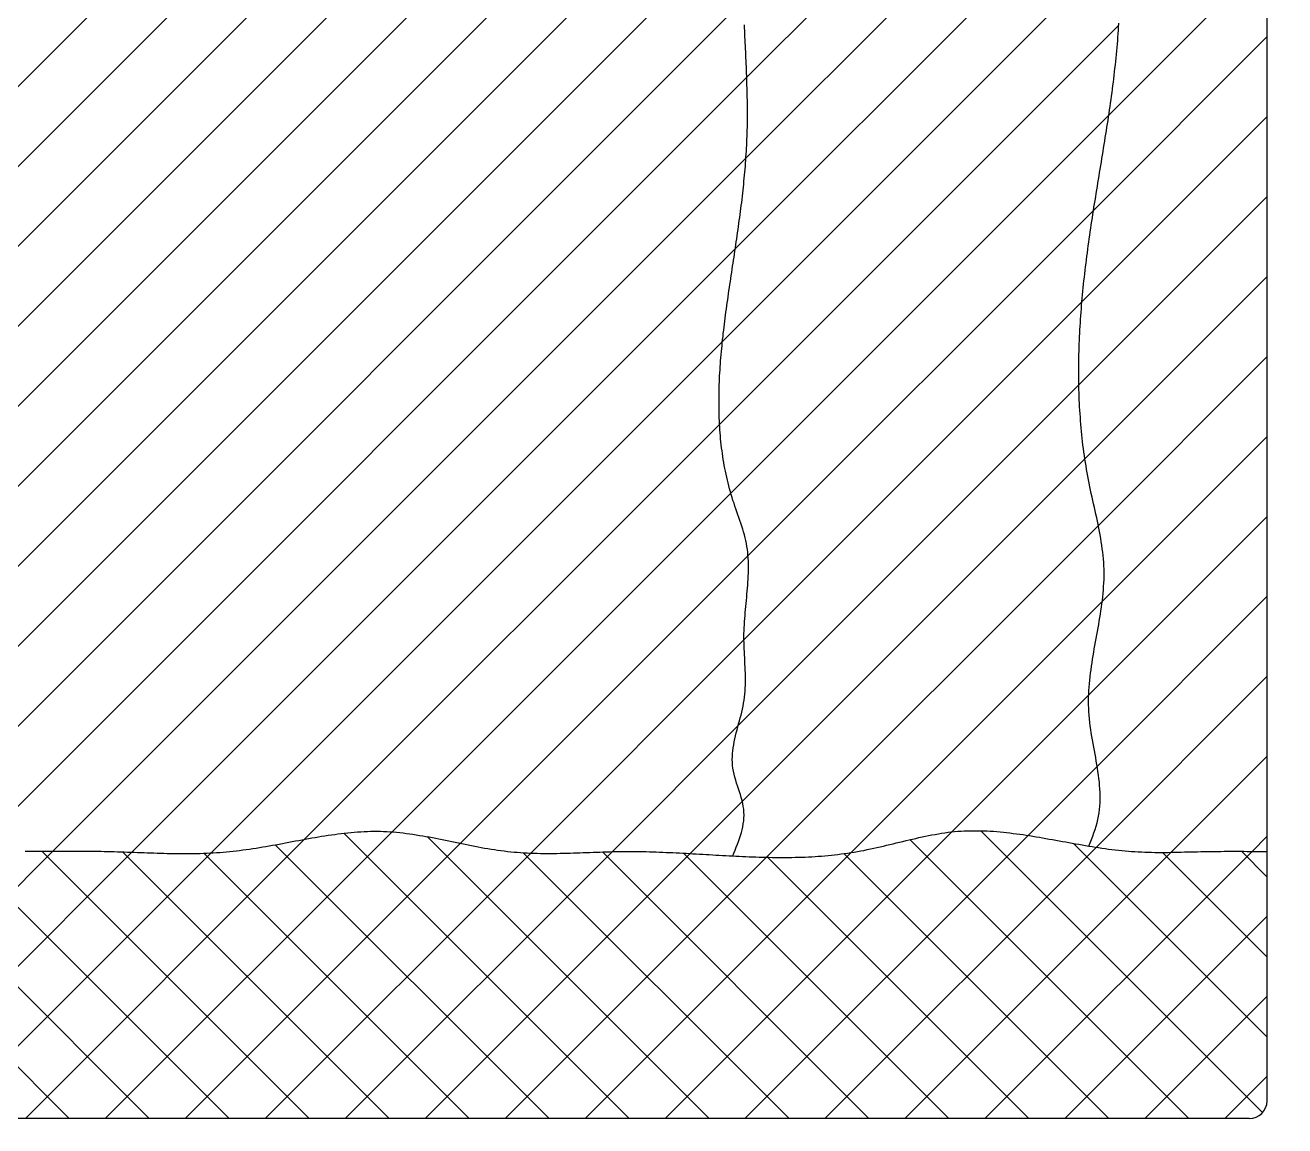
# Model space of a CAD drawing. Extents: x 443 to 1217, y -1921 to -677.
# Drawn here: x 518.9 to 532.68, y -1150.18 to -1138.15 of the extents above; entities that cross this region are included whole.
import ezdxf

# ---------------------------------------------------------------- set-up
doc = ezdxf.new("R2010")
doc.units = 0
doc.header["$MEASUREMENT"] = 0
doc.layers.get('0').update_dxf_attribs({"linetype": 'CONTINUOUS'})
doc.layers.add('3', color=8, linetype='CONTINUOUS')

msp = doc.modelspace()

# ---------------------------------------------------------------- linework, layer by layer
at = {"color": 8, "linetype": 'Continuous'}
for p, q in [((517.504, -1140.135), (525.065, -1132.574)), ((517.565, -1141.823), (526.814, -1132.574)), ((517.588, -1140.926), (525.939, -1132.574)), ((517.497, -1142.765), (526.853, -1133.41)), ((517.658, -1143.48), (526.845, -1134.292)), ((526.794, -1138.716), (530.536, -1134.974)), ((517.611, -1144.401), (526.816, -1135.196)), ((526.785, -1139.6), (530.632, -1135.754)), ((517.606, -1145.28), (526.779, -1136.108)), ((526.668, -1140.591), (530.755, -1136.505)), ((517.672, -1146.089), (526.754, -1137.007)), ((526.529, -1141.606), (530.854, -1137.28)), ((530.755, -1139.129), (532.484, -1137.399)), ((517.627, -1147.009), (526.759, -1137.877)), ((526.497, -1142.512), (530.863, -1138.146)), ((530.587, -1140.171), (532.484, -1138.274)), ((518.328, -1147.183), (526.794, -1138.716)), ((526.62, -1143.264), (530.755, -1139.129)), ((530.461, -1141.172), (532.484, -1139.149)), ((519.206, -1147.179), (526.785, -1139.6)), ((530.427, -1142.081), (532.484, -1140.023)), ((526.808, -1143.95), (530.587, -1140.171)), ((520.069, -1147.191), (526.668, -1140.591)), ((530.493, -1142.889), (532.484, -1140.898)), ((526.764, -1144.869), (530.461, -1141.172)), ((520.935, -1147.199), (526.529, -1141.606)), ((530.64, -1143.617), (532.484, -1141.772)), ((526.701, -1145.806), (530.427, -1142.081)), ((521.959, -1147.05), (526.497, -1142.512)), ((530.683, -1144.449), (532.484, -1142.647)), ((526.745, -1146.637), (530.493, -1142.889)), ((522.915, -1146.969), (526.62, -1143.264)), ((527.01, -1147.247), (530.64, -1143.617)), ((530.535, -1145.471), (532.484, -1143.522)), ((523.664, -1147.094), (526.808, -1143.95)), ((527.936, -1147.196), (530.683, -1144.449)), ((530.627, -1146.253), (532.484, -1144.396)), ((524.432, -1147.201), (526.764, -1144.869)), ((530.618, -1147.137), (532.484, -1145.271)), ((529.037, -1146.969), (530.535, -1145.471)), ((525.322, -1147.186), (526.701, -1145.806)), ((531.438, -1147.192), (532.484, -1146.145)), ((529.873, -1147.008), (530.627, -1146.253)), ((526.176, -1147.206), (526.745, -1146.637)), ((518.904, -1150.105), (521.959, -1147.05)), ((519.778, -1150.105), (522.915, -1146.969)), ((525.507, -1150.105), (522.386, -1146.984)), ((526.382, -1150.105), (523.298, -1147.021)), ((525.901, -1150.105), (529.037, -1146.969)), ((526.775, -1150.105), (529.873, -1147.008)), ((531.63, -1150.105), (528.579, -1147.054)), ((532.437, -1150.038), (529.356, -1146.957)), ((532.322, -1147.182), (532.484, -1147.02)), ((516.28, -1150.105), (519.206, -1147.179)), ((519.385, -1150.105), (516.475, -1147.195)), ((517.155, -1150.105), (520.069, -1147.191)), ((520.26, -1150.105), (517.328, -1147.174)), ((518.029, -1150.105), (520.935, -1147.199)), ((521.134, -1150.105), (518.211, -1147.182)), ((522.009, -1150.105), (519.084, -1147.18)), ((522.884, -1150.105), (519.966, -1147.188)), ((520.653, -1150.105), (523.664, -1147.094)), ((523.758, -1150.105), (520.856, -1147.203)), ((521.528, -1150.105), (524.432, -1147.201)), ((524.633, -1150.105), (521.637, -1147.11)), ((522.402, -1150.105), (525.322, -1147.186)), ((523.277, -1150.105), (526.176, -1147.206)), ((527.257, -1150.105), (524.348, -1147.197)), ((525.026, -1150.105), (527.936, -1147.196)), ((528.131, -1150.105), (525.215, -1147.189)), ((529.006, -1150.105), (526.103, -1147.202)), ((527.65, -1150.105), (530.618, -1147.137)), ((530.755, -1150.105), (527.857, -1147.207)), ((528.525, -1150.105), (531.438, -1147.192)), ((529.399, -1150.105), (532.322, -1147.182)), ((532.484, -1149.211), (530.369, -1147.095)), ((532.484, -1148.336), (531.342, -1147.193)), ((532.484, -1147.461), (532.204, -1147.181)), ((524.152, -1150.105), (527.01, -1147.247)), ((529.881, -1150.105), (527.022, -1147.247)), ((530.274, -1150.105), (532.484, -1147.895)), ((531.149, -1150.105), (532.484, -1148.769)), ((532.023, -1150.105), (532.484, -1149.644))]:
    msp.add_line(p, q, dxfattribs=at)
at = {"layer": '3', "color": 3, "linetype": 'Continuous'}
for p, q in [((532.484, -1131.113), (532.484, -1149.91)), ((532.29, -1150.105), (512.032, -1150.105))]:
    msp.add_line(p, q, dxfattribs=at)
at = {"layer": '3', "color": 3}
for p, q in [((526.77, -1138.175), (526.769, -1138.142)), ((526.772, -1138.208), (526.77, -1138.175)), ((526.773, -1138.241), (526.772, -1138.208)), ((526.775, -1138.273), (526.773, -1138.241)), ((530.854, -1138.277), (530.857, -1138.239)), ((530.857, -1138.239), (530.86, -1138.201)), ((530.86, -1138.201), (530.862, -1138.163)), ((530.862, -1138.163), (530.864, -1138.125)), ((526.776, -1138.306), (526.775, -1138.273)), ((526.778, -1138.339), (526.776, -1138.306)), ((526.78, -1138.372), (526.778, -1138.339)), ((526.781, -1138.405), (526.78, -1138.372)), ((530.842, -1138.428), (530.845, -1138.39)), ((530.845, -1138.39), (530.848, -1138.353)), ((530.848, -1138.353), (530.852, -1138.315)), ((530.852, -1138.315), (530.854, -1138.277)), ((526.783, -1138.438), (526.781, -1138.405)), ((526.784, -1138.471), (526.783, -1138.438)), ((526.786, -1138.504), (526.784, -1138.471)), ((526.787, -1138.537), (526.786, -1138.504)), ((530.831, -1138.542), (530.834, -1138.504)), ((530.834, -1138.504), (530.838, -1138.466)), ((530.838, -1138.466), (530.842, -1138.428)), ((526.789, -1138.57), (526.787, -1138.537)), ((526.79, -1138.603), (526.789, -1138.57)), ((526.791, -1138.636), (526.79, -1138.603)), ((526.793, -1138.669), (526.791, -1138.636)), ((530.814, -1138.693), (530.818, -1138.656)), ((530.818, -1138.656), (530.822, -1138.618)), ((530.822, -1138.618), (530.827, -1138.58)), ((530.827, -1138.58), (530.831, -1138.542)), ((526.794, -1138.702), (526.793, -1138.669)), ((526.795, -1138.735), (526.794, -1138.702)), ((526.796, -1138.768), (526.795, -1138.735)), ((526.797, -1138.801), (526.796, -1138.768)), ((526.798, -1138.834), (526.797, -1138.801)), ((530.8, -1138.807), (530.804, -1138.769)), ((530.804, -1138.769), (530.809, -1138.731)), ((530.809, -1138.731), (530.814, -1138.693)), ((526.799, -1138.866), (526.798, -1138.834)), ((526.8, -1138.899), (526.799, -1138.866)), ((526.8, -1138.932), (526.8, -1138.899)), ((526.801, -1138.965), (526.8, -1138.932)), ((530.779, -1138.959), (530.784, -1138.921)), ((530.784, -1138.921), (530.79, -1138.883)), ((530.79, -1138.883), (530.795, -1138.845)), ((530.795, -1138.845), (530.8, -1138.807)), ((526.802, -1138.998), (526.801, -1138.965)), ((526.802, -1139.031), (526.802, -1138.998)), ((526.802, -1139.064), (526.802, -1139.031)), ((526.802, -1139.097), (526.802, -1139.064)), ((530.757, -1139.111), (530.763, -1139.073)), ((530.763, -1139.073), (530.768, -1139.035)), ((530.768, -1139.035), (530.774, -1138.997)), ((530.774, -1138.997), (530.779, -1138.959)), ((526.801, -1139.228), (526.802, -1139.195)), ((526.802, -1139.13), (526.802, -1139.097)), ((526.802, -1139.162), (526.802, -1139.13)), ((526.802, -1139.195), (526.802, -1139.162)), ((530.74, -1139.224), (530.746, -1139.187)), ((530.746, -1139.187), (530.752, -1139.149)), ((530.752, -1139.149), (530.757, -1139.111)), ((526.798, -1139.359), (526.799, -1139.327)), ((526.799, -1139.327), (526.8, -1139.294)), ((526.8, -1139.294), (526.801, -1139.261)), ((526.801, -1139.261), (526.801, -1139.228)), ((530.716, -1139.376), (530.722, -1139.338)), ((530.722, -1139.338), (530.728, -1139.3)), ((530.728, -1139.3), (530.734, -1139.262)), ((530.734, -1139.262), (530.74, -1139.224)), ((526.79, -1139.524), (526.792, -1139.491)), ((526.792, -1139.491), (526.794, -1139.458)), ((526.794, -1139.458), (526.795, -1139.425)), ((526.795, -1139.425), (526.797, -1139.392)), ((526.797, -1139.392), (526.798, -1139.359)), ((530.692, -1139.528), (530.698, -1139.49)), ((530.698, -1139.49), (530.704, -1139.452)), ((530.704, -1139.452), (530.71, -1139.414)), ((530.71, -1139.414), (530.716, -1139.376)), ((526.781, -1139.655), (526.784, -1139.622)), ((526.784, -1139.622), (526.786, -1139.589)), ((526.786, -1139.589), (526.788, -1139.556)), ((526.788, -1139.556), (526.79, -1139.524)), ((530.673, -1139.643), (530.679, -1139.605)), ((530.679, -1139.605), (530.686, -1139.567)), ((530.686, -1139.567), (530.692, -1139.528)), ((526.77, -1139.787), (526.773, -1139.754)), ((526.773, -1139.754), (526.776, -1139.721)), ((526.776, -1139.721), (526.779, -1139.688)), ((526.779, -1139.688), (526.781, -1139.655)), ((530.648, -1139.795), (530.654, -1139.757)), ((530.654, -1139.757), (530.661, -1139.719)), ((530.661, -1139.719), (530.667, -1139.681)), ((530.667, -1139.681), (530.673, -1139.643)), ((526.758, -1139.918), (526.761, -1139.885)), ((526.761, -1139.885), (526.764, -1139.852)), ((526.764, -1139.852), (526.767, -1139.819)), ((526.767, -1139.819), (526.77, -1139.787)), ((530.629, -1139.909), (530.636, -1139.871)), ((530.636, -1139.871), (530.642, -1139.833)), ((530.642, -1139.833), (530.648, -1139.795)), ((526.743, -1140.051), (526.747, -1140.017)), ((526.747, -1140.017), (526.75, -1139.984)), ((526.75, -1139.984), (526.754, -1139.951)), ((526.754, -1139.951), (526.758, -1139.918)), ((530.605, -1140.062), (530.611, -1140.023)), ((530.611, -1140.023), (530.617, -1139.985)), ((530.617, -1139.985), (530.623, -1139.947)), ((530.623, -1139.947), (530.629, -1139.909)), ((526.722, -1140.216), (526.726, -1140.183)), ((526.726, -1140.183), (526.73, -1140.15)), ((526.73, -1140.15), (526.735, -1140.117)), ((526.735, -1140.117), (526.739, -1140.084)), ((526.739, -1140.084), (526.743, -1140.051)), ((530.581, -1140.214), (530.586, -1140.176)), ((530.586, -1140.176), (530.592, -1140.138)), ((530.592, -1140.138), (530.599, -1140.1)), ((530.599, -1140.1), (530.605, -1140.062)), ((526.704, -1140.349), (526.708, -1140.316)), ((526.708, -1140.316), (526.713, -1140.283)), ((526.713, -1140.283), (526.718, -1140.249)), ((526.718, -1140.249), (526.722, -1140.216)), ((530.563, -1140.329), (530.569, -1140.29)), ((530.569, -1140.29), (530.575, -1140.252)), ((530.575, -1140.252), (530.581, -1140.214)), ((526.685, -1140.482), (526.69, -1140.449)), ((526.69, -1140.449), (526.694, -1140.416)), ((526.694, -1140.416), (526.699, -1140.382)), ((526.699, -1140.382), (526.704, -1140.349)), ((530.541, -1140.482), (530.546, -1140.443)), ((530.546, -1140.443), (530.552, -1140.405)), ((530.552, -1140.405), (530.557, -1140.367)), ((530.557, -1140.367), (530.563, -1140.329)), ((526.665, -1140.616), (526.67, -1140.582)), ((526.67, -1140.582), (526.675, -1140.549)), ((526.675, -1140.549), (526.68, -1140.516)), ((526.68, -1140.516), (526.685, -1140.482)), ((530.52, -1140.635), (530.525, -1140.596)), ((530.525, -1140.596), (530.53, -1140.558)), ((530.53, -1140.558), (530.535, -1140.52)), ((530.535, -1140.52), (530.541, -1140.482)), ((526.645, -1140.749), (526.65, -1140.716)), ((526.65, -1140.716), (526.655, -1140.682)), ((526.655, -1140.682), (526.66, -1140.649)), ((526.66, -1140.649), (526.665, -1140.616)), ((530.505, -1140.749), (530.51, -1140.711)), ((530.51, -1140.711), (530.515, -1140.673)), ((530.515, -1140.673), (530.52, -1140.635)), ((526.625, -1140.883), (526.63, -1140.849)), ((526.63, -1140.849), (526.635, -1140.816)), ((526.635, -1140.816), (526.64, -1140.782)), ((526.64, -1140.782), (526.645, -1140.749)), ((530.487, -1140.903), (530.492, -1140.864)), ((530.492, -1140.864), (530.496, -1140.826)), ((530.496, -1140.826), (530.501, -1140.788)), ((530.501, -1140.788), (530.505, -1140.749)), ((526.605, -1141.016), (526.61, -1140.983)), ((526.61, -1140.983), (526.615, -1140.949)), ((526.615, -1140.949), (526.62, -1140.916)), ((526.62, -1140.916), (526.625, -1140.883)), ((530.475, -1141.018), (530.479, -1140.979)), ((530.479, -1140.979), (530.483, -1140.941)), ((530.483, -1140.941), (530.487, -1140.903)), ((526.586, -1141.15), (526.59, -1141.116)), ((526.59, -1141.116), (526.595, -1141.083)), ((526.595, -1141.083), (526.6, -1141.05)), ((526.6, -1141.05), (526.605, -1141.016)), ((530.461, -1141.171), (530.464, -1141.133)), ((530.464, -1141.133), (530.468, -1141.094)), ((530.468, -1141.094), (530.471, -1141.056)), ((530.471, -1141.056), (530.475, -1141.018)), ((526.563, -1141.317), (526.567, -1141.283)), ((526.567, -1141.283), (526.572, -1141.25)), ((526.572, -1141.25), (526.576, -1141.217)), ((526.576, -1141.217), (526.581, -1141.183)), ((526.581, -1141.183), (526.586, -1141.15)), ((530.451, -1141.286), (530.454, -1141.248)), ((530.454, -1141.248), (530.457, -1141.209)), ((530.457, -1141.209), (530.461, -1141.171)), ((526.546, -1141.45), (526.55, -1141.417)), ((526.55, -1141.417), (526.554, -1141.383)), ((526.554, -1141.383), (526.559, -1141.35)), ((526.559, -1141.35), (526.563, -1141.317)), ((530.441, -1141.439), (530.443, -1141.401)), ((530.443, -1141.401), (530.446, -1141.363)), ((530.446, -1141.363), (530.448, -1141.324)), ((530.448, -1141.324), (530.451, -1141.286)), ((526.531, -1141.583), (526.535, -1141.55)), ((526.535, -1141.55), (526.538, -1141.517)), ((526.538, -1141.517), (526.542, -1141.483)), ((526.542, -1141.483), (526.546, -1141.45)), ((530.433, -1141.593), (530.435, -1141.554)), ((530.435, -1141.554), (530.437, -1141.516)), ((530.437, -1141.516), (530.439, -1141.478)), ((530.439, -1141.478), (530.441, -1141.439)), ((526.518, -1141.716), (526.521, -1141.683)), ((526.521, -1141.683), (526.524, -1141.65)), ((526.524, -1141.65), (526.527, -1141.617)), ((526.527, -1141.617), (526.531, -1141.583)), ((530.429, -1141.708), (530.43, -1141.669)), ((530.43, -1141.669), (530.431, -1141.631)), ((530.431, -1141.631), (530.433, -1141.593)), ((526.507, -1141.849), (526.509, -1141.816)), ((526.509, -1141.816), (526.512, -1141.783)), ((526.512, -1141.783), (526.515, -1141.75)), ((526.515, -1141.75), (526.518, -1141.716)), ((530.426, -1141.823), (530.427, -1141.784)), ((530.426, -1141.861), (530.426, -1141.823)), ((530.427, -1141.784), (530.428, -1141.746)), ((530.428, -1141.746), (530.429, -1141.708)), ((526.498, -1141.982), (526.5, -1141.949)), ((526.5, -1141.949), (526.502, -1141.916)), ((526.502, -1141.916), (526.504, -1141.882)), ((526.504, -1141.882), (526.507, -1141.849)), ((530.425, -1141.937), (530.426, -1141.899)), ((530.426, -1141.976), (530.425, -1141.937)), ((530.426, -1141.899), (530.426, -1141.861)), ((526.493, -1142.114), (526.494, -1142.081)), ((526.494, -1142.081), (526.495, -1142.048)), ((526.495, -1142.048), (526.497, -1142.015)), ((526.497, -1142.015), (526.498, -1141.982)), ((530.426, -1142.014), (530.426, -1141.976)), ((530.426, -1142.052), (530.426, -1142.014)), ((530.427, -1142.091), (530.426, -1142.052)), ((530.428, -1142.129), (530.427, -1142.091)), ((526.491, -1142.18), (526.492, -1142.147)), ((526.491, -1142.213), (526.491, -1142.18)), ((526.491, -1142.246), (526.491, -1142.213)), ((526.491, -1142.279), (526.491, -1142.246)), ((526.492, -1142.147), (526.493, -1142.114)), ((530.429, -1142.167), (530.428, -1142.129)), ((530.43, -1142.205), (530.429, -1142.167)), ((530.432, -1142.243), (530.43, -1142.205)), ((530.433, -1142.282), (530.432, -1142.243)), ((526.491, -1142.311), (526.491, -1142.279)), ((526.491, -1142.344), (526.491, -1142.311)), ((526.492, -1142.377), (526.491, -1142.344)), ((526.493, -1142.41), (526.492, -1142.377)), ((530.435, -1142.32), (530.433, -1142.282)), ((530.438, -1142.358), (530.435, -1142.32)), ((530.44, -1142.396), (530.438, -1142.358)), ((526.494, -1142.442), (526.493, -1142.41)), ((526.495, -1142.475), (526.494, -1142.442)), ((526.497, -1142.508), (526.495, -1142.475)), ((526.499, -1142.54), (526.497, -1142.508)), ((530.443, -1142.434), (530.44, -1142.396)), ((530.446, -1142.472), (530.443, -1142.434)), ((530.449, -1142.511), (530.446, -1142.472)), ((530.452, -1142.549), (530.449, -1142.511)), ((526.501, -1142.573), (526.499, -1142.54)), ((526.503, -1142.606), (526.501, -1142.573)), ((526.506, -1142.638), (526.503, -1142.606)), ((526.509, -1142.67), (526.506, -1142.638)), ((530.456, -1142.587), (530.452, -1142.549)), ((530.459, -1142.625), (530.456, -1142.587)), ((530.463, -1142.663), (530.459, -1142.625)), ((530.468, -1142.701), (530.463, -1142.663)), ((526.512, -1142.703), (526.509, -1142.67)), ((526.516, -1142.735), (526.512, -1142.703)), ((526.52, -1142.768), (526.516, -1142.735)), ((526.524, -1142.8), (526.52, -1142.768)), ((526.528, -1142.832), (526.524, -1142.8)), ((530.472, -1142.739), (530.468, -1142.701)), ((530.477, -1142.777), (530.472, -1142.739)), ((530.482, -1142.815), (530.477, -1142.777)), ((526.533, -1142.865), (526.528, -1142.832)), ((526.538, -1142.897), (526.533, -1142.865)), ((526.543, -1142.929), (526.538, -1142.897)), ((526.549, -1142.961), (526.543, -1142.929)), ((530.487, -1142.853), (530.482, -1142.815)), ((530.493, -1142.891), (530.487, -1142.853)), ((530.499, -1142.929), (530.493, -1142.891)), ((530.505, -1142.967), (530.499, -1142.929)), ((526.555, -1142.993), (526.549, -1142.961)), ((526.561, -1143.025), (526.555, -1142.993)), ((526.568, -1143.057), (526.561, -1143.025)), ((526.575, -1143.089), (526.568, -1143.057)), ((530.511, -1143.005), (530.505, -1142.967)), ((530.518, -1143.043), (530.511, -1143.005)), ((530.525, -1143.08), (530.518, -1143.043)), ((526.583, -1143.121), (526.575, -1143.089)), ((526.59, -1143.153), (526.583, -1143.121)), ((526.598, -1143.184), (526.59, -1143.153)), ((526.607, -1143.216), (526.598, -1143.184)), ((530.532, -1143.118), (530.525, -1143.08)), ((530.54, -1143.156), (530.532, -1143.118)), ((530.547, -1143.194), (530.54, -1143.156)), ((530.555, -1143.232), (530.547, -1143.194)), ((526.616, -1143.248), (526.607, -1143.216)), ((526.625, -1143.279), (526.616, -1143.248)), ((526.634, -1143.311), (526.625, -1143.279)), ((526.644, -1143.343), (526.634, -1143.311)), ((526.655, -1143.374), (526.644, -1143.343)), ((530.563, -1143.269), (530.555, -1143.232)), ((530.572, -1143.307), (530.563, -1143.269)), ((530.58, -1143.345), (530.572, -1143.307)), ((530.588, -1143.382), (530.58, -1143.345)), ((526.665, -1143.406), (526.655, -1143.374)), ((526.676, -1143.437), (526.665, -1143.406)), ((526.687, -1143.468), (526.676, -1143.437)), ((526.698, -1143.5), (526.687, -1143.468)), ((530.597, -1143.42), (530.588, -1143.382)), ((530.605, -1143.458), (530.597, -1143.42)), ((530.614, -1143.495), (530.605, -1143.458)), ((526.709, -1143.531), (526.698, -1143.5)), ((526.719, -1143.562), (526.709, -1143.531)), ((526.73, -1143.594), (526.719, -1143.562)), ((526.74, -1143.625), (526.73, -1143.594)), ((526.75, -1143.657), (526.74, -1143.625)), ((530.622, -1143.533), (530.614, -1143.495)), ((530.63, -1143.571), (530.622, -1143.533)), ((530.638, -1143.608), (530.63, -1143.571)), ((530.645, -1143.646), (530.638, -1143.608)), ((526.759, -1143.688), (526.75, -1143.657)), ((526.768, -1143.72), (526.759, -1143.688)), ((526.776, -1143.752), (526.768, -1143.72)), ((526.783, -1143.783), (526.776, -1143.752)), ((530.653, -1143.684), (530.645, -1143.646)), ((530.66, -1143.721), (530.653, -1143.684)), ((530.666, -1143.759), (530.66, -1143.721)), ((530.672, -1143.796), (530.666, -1143.759)), ((526.79, -1143.815), (526.783, -1143.783)), ((526.796, -1143.847), (526.79, -1143.815)), ((526.801, -1143.879), (526.796, -1143.847)), ((526.805, -1143.911), (526.801, -1143.879)), ((530.678, -1143.834), (530.672, -1143.796)), ((530.683, -1143.872), (530.678, -1143.834)), ((530.688, -1143.909), (530.683, -1143.872)), ((526.808, -1143.944), (526.805, -1143.911)), ((526.81, -1143.976), (526.808, -1143.944)), ((526.812, -1144.009), (526.81, -1143.976)), ((526.813, -1144.041), (526.812, -1144.009)), ((526.813, -1144.074), (526.813, -1144.041)), ((530.692, -1143.947), (530.688, -1143.909)), ((530.696, -1143.984), (530.692, -1143.947)), ((530.699, -1144.022), (530.696, -1143.984)), ((530.701, -1144.06), (530.699, -1144.022)), ((526.81, -1144.205), (526.811, -1144.172)), ((526.811, -1144.172), (526.812, -1144.139)), ((526.812, -1144.139), (526.813, -1144.106)), ((526.813, -1144.106), (526.813, -1144.074)), ((530.702, -1144.097), (530.701, -1144.06)), ((530.703, -1144.135), (530.702, -1144.097)), ((530.702, -1144.21), (530.703, -1144.173)), ((530.703, -1144.173), (530.703, -1144.135)), ((526.8, -1144.337), (526.803, -1144.304)), ((526.803, -1144.304), (526.806, -1144.271)), ((526.806, -1144.271), (526.808, -1144.238)), ((526.808, -1144.238), (526.81, -1144.205)), ((530.696, -1144.323), (530.698, -1144.286)), ((530.698, -1144.286), (530.701, -1144.248)), ((530.701, -1144.248), (530.702, -1144.21)), ((526.788, -1144.47), (526.791, -1144.437)), ((526.791, -1144.437), (526.794, -1144.403)), ((526.794, -1144.403), (526.797, -1144.37)), ((526.797, -1144.37), (526.8, -1144.337)), ((530.679, -1144.474), (530.684, -1144.437)), ((530.684, -1144.437), (530.689, -1144.399)), ((530.689, -1144.399), (530.692, -1144.361)), ((530.692, -1144.361), (530.696, -1144.323)), ((526.776, -1144.603), (526.778, -1144.569)), ((526.778, -1144.569), (526.781, -1144.536)), ((526.781, -1144.536), (526.785, -1144.503)), ((526.785, -1144.503), (526.788, -1144.47)), ((530.657, -1144.625), (530.663, -1144.588)), ((530.663, -1144.588), (530.669, -1144.55)), ((530.669, -1144.55), (530.674, -1144.512)), ((530.674, -1144.512), (530.679, -1144.474)), ((526.767, -1144.736), (526.768, -1144.703)), ((526.768, -1144.703), (526.771, -1144.669)), ((526.771, -1144.669), (526.773, -1144.636)), ((526.773, -1144.636), (526.776, -1144.603)), ((530.637, -1144.739), (530.644, -1144.701)), ((530.644, -1144.701), (530.65, -1144.663)), ((530.65, -1144.663), (530.657, -1144.625)), ((526.764, -1144.802), (526.765, -1144.769)), ((526.764, -1144.836), (526.764, -1144.802)), ((526.764, -1144.869), (526.764, -1144.836)), ((526.765, -1144.769), (526.767, -1144.736)), ((530.61, -1144.891), (530.617, -1144.853)), ((530.617, -1144.853), (530.624, -1144.815)), ((530.624, -1144.815), (530.63, -1144.777)), ((530.63, -1144.777), (530.637, -1144.739)), ((526.765, -1144.902), (526.764, -1144.869)), ((526.766, -1144.935), (526.765, -1144.902)), ((526.767, -1144.968), (526.766, -1144.935)), ((526.768, -1145.001), (526.767, -1144.968)), ((526.77, -1145.034), (526.768, -1145.001)), ((530.583, -1145.043), (530.589, -1145.005)), ((530.589, -1145.005), (530.596, -1144.967)), ((530.596, -1144.967), (530.603, -1144.929)), ((530.603, -1144.929), (530.61, -1144.891)), ((526.772, -1145.067), (526.77, -1145.034)), ((526.773, -1145.1), (526.772, -1145.067)), ((526.775, -1145.133), (526.773, -1145.1)), ((526.776, -1145.166), (526.775, -1145.133)), ((530.565, -1145.157), (530.571, -1145.119)), ((530.571, -1145.119), (530.577, -1145.081)), ((530.577, -1145.081), (530.583, -1145.043)), ((526.778, -1145.199), (526.776, -1145.166)), ((526.779, -1145.232), (526.778, -1145.199)), ((526.779, -1145.265), (526.779, -1145.232)), ((526.78, -1145.298), (526.779, -1145.265)), ((530.546, -1145.31), (530.55, -1145.271)), ((530.55, -1145.271), (530.555, -1145.233)), ((530.555, -1145.233), (530.56, -1145.195)), ((530.56, -1145.195), (530.565, -1145.157)), ((526.776, -1145.429), (526.778, -1145.396)), ((526.778, -1145.396), (526.779, -1145.364)), ((526.779, -1145.364), (526.78, -1145.331)), ((526.78, -1145.331), (526.78, -1145.298)), ((530.537, -1145.424), (530.54, -1145.386)), ((530.54, -1145.386), (530.543, -1145.348)), ((530.543, -1145.348), (530.546, -1145.31)), ((526.76, -1145.56), (526.765, -1145.527)), ((526.765, -1145.527), (526.77, -1145.495)), ((526.77, -1145.495), (526.773, -1145.462)), ((526.773, -1145.462), (526.776, -1145.429)), ((530.534, -1145.501), (530.535, -1145.463)), ((530.534, -1145.54), (530.534, -1145.501)), ((530.534, -1145.578), (530.534, -1145.54)), ((530.535, -1145.463), (530.537, -1145.424)), ((526.723, -1145.723), (526.732, -1145.691)), ((526.732, -1145.691), (526.74, -1145.658)), ((526.74, -1145.658), (526.747, -1145.626)), ((526.747, -1145.626), (526.754, -1145.593)), ((526.754, -1145.593), (526.76, -1145.56)), ((530.535, -1145.616), (530.534, -1145.578)), ((530.537, -1145.655), (530.535, -1145.616)), ((530.539, -1145.694), (530.537, -1145.655)), ((530.543, -1145.732), (530.539, -1145.694)), ((526.689, -1145.854), (526.697, -1145.821)), ((526.697, -1145.821), (526.706, -1145.789)), ((526.706, -1145.789), (526.715, -1145.756)), ((526.715, -1145.756), (526.723, -1145.723)), ((530.547, -1145.771), (530.543, -1145.732)), ((530.552, -1145.809), (530.547, -1145.771)), ((530.557, -1145.848), (530.552, -1145.809)), ((526.658, -1145.984), (526.665, -1145.951)), ((526.665, -1145.951), (526.672, -1145.919)), ((526.672, -1145.919), (526.68, -1145.886)), ((526.68, -1145.886), (526.689, -1145.854)), ((530.563, -1145.886), (530.557, -1145.848)), ((530.569, -1145.925), (530.563, -1145.886)), ((530.576, -1145.964), (530.569, -1145.925)), ((530.583, -1146.002), (530.576, -1145.964)), ((526.639, -1146.113), (526.642, -1146.081)), ((526.642, -1146.081), (526.646, -1146.048)), ((526.646, -1146.048), (526.652, -1146.016)), ((526.652, -1146.016), (526.658, -1145.984)), ((530.59, -1146.041), (530.583, -1146.002)), ((530.597, -1146.079), (530.59, -1146.041)), ((530.604, -1146.118), (530.597, -1146.079)), ((526.636, -1146.178), (526.637, -1146.145)), ((526.637, -1146.21), (526.636, -1146.178)), ((526.637, -1146.145), (526.639, -1146.113)), ((526.639, -1146.242), (526.637, -1146.21)), ((526.644, -1146.274), (526.639, -1146.242)), ((530.611, -1146.156), (530.604, -1146.118)), ((530.617, -1146.195), (530.611, -1146.156)), ((530.624, -1146.233), (530.617, -1146.195)), ((530.63, -1146.271), (530.624, -1146.233)), ((526.649, -1146.306), (526.644, -1146.274)), ((526.656, -1146.338), (526.649, -1146.306)), ((526.665, -1146.371), (526.656, -1146.338)), ((526.674, -1146.403), (526.665, -1146.371)), ((530.636, -1146.309), (530.63, -1146.271)), ((530.642, -1146.348), (530.636, -1146.309)), ((530.646, -1146.386), (530.642, -1146.348)), ((526.684, -1146.435), (526.674, -1146.403)), ((526.694, -1146.467), (526.684, -1146.435)), ((526.704, -1146.499), (526.694, -1146.467)), ((526.715, -1146.531), (526.704, -1146.499)), ((530.651, -1146.424), (530.646, -1146.386)), ((530.654, -1146.462), (530.651, -1146.424)), ((530.657, -1146.499), (530.654, -1146.462)), ((530.659, -1146.537), (530.657, -1146.499)), ((526.725, -1146.562), (526.715, -1146.531)), ((526.734, -1146.594), (526.725, -1146.562)), ((526.743, -1146.626), (526.734, -1146.594)), ((526.75, -1146.658), (526.743, -1146.626)), ((526.757, -1146.69), (526.75, -1146.658)), ((530.657, -1146.687), (530.659, -1146.65)), ((530.66, -1146.575), (530.659, -1146.537)), ((530.659, -1146.65), (530.66, -1146.612)), ((530.66, -1146.612), (530.66, -1146.575)), ((526.761, -1146.722), (526.757, -1146.69)), ((526.764, -1146.754), (526.761, -1146.722)), ((526.765, -1146.786), (526.764, -1146.754)), ((526.764, -1146.818), (526.765, -1146.786)), ((530.642, -1146.798), (530.649, -1146.761)), ((530.649, -1146.761), (530.653, -1146.724)), ((530.653, -1146.724), (530.657, -1146.687)), ((526.744, -1146.945), (526.751, -1146.913)), ((526.751, -1146.913), (526.757, -1146.882)), ((526.757, -1146.882), (526.761, -1146.85)), ((526.761, -1146.85), (526.764, -1146.818)), ((530.604, -1146.944), (530.615, -1146.907)), ((530.615, -1146.907), (530.626, -1146.871)), ((530.626, -1146.871), (530.635, -1146.834)), ((530.635, -1146.834), (530.642, -1146.798)), ((521.823, -1147.075), (521.858, -1147.068)), ((521.858, -1147.068), (521.894, -1147.062)), ((521.894, -1147.062), (521.93, -1147.055)), ((521.93, -1147.055), (521.966, -1147.049)), ((521.966, -1147.049), (522.002, -1147.042)), ((522.002, -1147.042), (522.037, -1147.036)), ((522.037, -1147.036), (522.073, -1147.029)), ((522.073, -1147.029), (522.109, -1147.023)), ((522.109, -1147.023), (522.145, -1147.017)), ((522.145, -1147.017), (522.18, -1147.012)), ((522.18, -1147.012), (522.216, -1147.006)), ((522.216, -1147.006), (522.252, -1147.001)), ((522.252, -1147.001), (522.288, -1146.996)), ((522.288, -1146.996), (522.323, -1146.991)), ((522.323, -1146.991), (522.359, -1146.987)), ((522.359, -1146.987), (522.395, -1146.983)), ((522.395, -1146.983), (522.431, -1146.979)), ((522.431, -1146.979), (522.466, -1146.975)), ((522.466, -1146.975), (522.502, -1146.972)), ((522.502, -1146.972), (522.538, -1146.969)), ((522.538, -1146.969), (522.573, -1146.967)), ((522.573, -1146.967), (522.609, -1146.965)), ((522.609, -1146.965), (522.645, -1146.964)), ((522.645, -1146.964), (522.68, -1146.963)), ((522.68, -1146.963), (522.716, -1146.962)), ((522.716, -1146.962), (522.752, -1146.962)), ((522.752, -1146.962), (522.787, -1146.963)), ((522.787, -1146.963), (522.823, -1146.964)), ((522.823, -1146.964), (522.858, -1146.965)), ((522.858, -1146.965), (522.894, -1146.968)), ((522.894, -1146.968), (522.93, -1146.97)), ((522.93, -1146.97), (522.965, -1146.973)), ((522.965, -1146.973), (523.001, -1146.977)), ((523.001, -1146.977), (523.036, -1146.981)), ((523.036, -1146.981), (523.072, -1146.985)), ((523.072, -1146.985), (523.108, -1146.99)), ((523.108, -1146.99), (523.143, -1146.995)), ((523.143, -1146.995), (523.179, -1147.001)), ((523.179, -1147.001), (523.214, -1147.007)), ((523.214, -1147.007), (523.25, -1147.013)), ((523.25, -1147.013), (523.286, -1147.019)), ((523.286, -1147.019), (523.321, -1147.025)), ((523.321, -1147.025), (523.357, -1147.032)), ((523.357, -1147.032), (523.392, -1147.039)), ((523.392, -1147.039), (523.428, -1147.046)), ((523.428, -1147.046), (523.464, -1147.053)), ((523.464, -1147.053), (523.499, -1147.06)), ((523.499, -1147.06), (523.535, -1147.068)), ((523.535, -1147.068), (523.57, -1147.075)), ((526.705, -1147.073), (526.716, -1147.041)), ((526.716, -1147.041), (526.726, -1147.009)), ((526.726, -1147.009), (526.736, -1146.977)), ((526.736, -1146.977), (526.744, -1146.945)), ((528.501, -1147.073), (528.537, -1147.064)), ((528.537, -1147.064), (528.572, -1147.056)), ((528.572, -1147.056), (528.607, -1147.048)), ((528.607, -1147.048), (528.642, -1147.04)), ((528.642, -1147.04), (528.678, -1147.032)), ((528.678, -1147.032), (528.713, -1147.024)), ((528.713, -1147.024), (528.749, -1147.017)), ((528.749, -1147.017), (528.784, -1147.009)), ((528.784, -1147.009), (528.819, -1147.003)), ((528.819, -1147.003), (528.855, -1146.996)), ((528.855, -1146.996), (528.89, -1146.99)), ((528.89, -1146.99), (528.925, -1146.984)), ((528.925, -1146.984), (528.961, -1146.979)), ((528.961, -1146.979), (528.996, -1146.974)), ((528.996, -1146.974), (529.032, -1146.97)), ((529.032, -1146.97), (529.067, -1146.966)), ((529.067, -1146.966), (529.102, -1146.963)), ((529.102, -1146.963), (529.138, -1146.961)), ((529.138, -1146.961), (529.174, -1146.959)), ((529.174, -1146.959), (529.209, -1146.957)), ((529.209, -1146.957), (529.245, -1146.956)), ((529.245, -1146.956), (529.28, -1146.956)), ((529.28, -1146.956), (529.316, -1146.956)), ((529.316, -1146.956), (529.351, -1146.956)), ((529.351, -1146.956), (529.387, -1146.957)), ((529.387, -1146.957), (529.423, -1146.959)), ((529.423, -1146.959), (529.458, -1146.961)), ((529.458, -1146.961), (529.494, -1146.963)), ((529.494, -1146.963), (529.53, -1146.966)), ((529.53, -1146.966), (529.565, -1146.969)), ((529.565, -1146.969), (529.601, -1146.972)), ((529.601, -1146.972), (529.637, -1146.976)), ((529.637, -1146.976), (529.673, -1146.98)), ((529.673, -1146.98), (529.708, -1146.985)), ((529.708, -1146.985), (529.744, -1146.989)), ((529.744, -1146.989), (529.78, -1146.994)), ((529.78, -1146.994), (529.816, -1146.999)), ((529.816, -1146.999), (529.852, -1147.005)), ((529.852, -1147.005), (529.888, -1147.01)), ((529.888, -1147.01), (529.923, -1147.016)), ((529.923, -1147.016), (529.959, -1147.022)), ((529.959, -1147.022), (529.995, -1147.028)), ((529.995, -1147.028), (530.031, -1147.034)), ((530.031, -1147.034), (530.067, -1147.04)), ((530.067, -1147.04), (530.103, -1147.047)), ((530.103, -1147.047), (530.139, -1147.053)), ((530.139, -1147.053), (530.175, -1147.06)), ((530.175, -1147.06), (530.211, -1147.066)), ((530.211, -1147.066), (530.247, -1147.073)), ((530.551, -1147.088), (530.565, -1147.052)), ((530.565, -1147.052), (530.578, -1147.016)), ((530.578, -1147.016), (530.591, -1146.98)), ((530.591, -1146.98), (530.604, -1146.944)), ((518.901, -1147.181), (518.937, -1147.181)), ((518.937, -1147.181), (518.973, -1147.181)), ((518.973, -1147.181), (519.009, -1147.181)), ((519.009, -1147.181), (519.045, -1147.18)), ((519.045, -1147.18), (519.082, -1147.18)), ((519.082, -1147.18), (519.118, -1147.18)), ((519.118, -1147.18), (519.154, -1147.179)), ((519.154, -1147.179), (519.19, -1147.179)), ((519.19, -1147.179), (519.226, -1147.179)), ((519.226, -1147.179), (519.262, -1147.179)), ((519.262, -1147.179), (519.298, -1147.179)), ((519.298, -1147.179), (519.334, -1147.179)), ((519.334, -1147.179), (519.37, -1147.179)), ((519.37, -1147.179), (519.407, -1147.179)), ((519.407, -1147.179), (519.443, -1147.179)), ((519.443, -1147.179), (519.479, -1147.179)), ((519.479, -1147.179), (519.515, -1147.179)), ((519.515, -1147.179), (519.551, -1147.179)), ((519.551, -1147.179), (519.587, -1147.179)), ((519.587, -1147.179), (519.623, -1147.18)), ((519.623, -1147.18), (519.659, -1147.18)), ((519.659, -1147.18), (519.696, -1147.181)), ((519.696, -1147.181), (519.732, -1147.181)), ((519.732, -1147.181), (519.768, -1147.182)), ((519.768, -1147.182), (519.804, -1147.183)), ((519.804, -1147.183), (519.84, -1147.184)), ((519.84, -1147.184), (519.876, -1147.185)), ((519.876, -1147.185), (519.912, -1147.186)), ((519.912, -1147.186), (519.948, -1147.187)), ((519.948, -1147.187), (519.985, -1147.188)), ((519.985, -1147.188), (520.021, -1147.19)), ((520.021, -1147.19), (520.057, -1147.191)), ((520.057, -1147.191), (520.093, -1147.192)), ((520.093, -1147.192), (520.129, -1147.193)), ((520.129, -1147.193), (520.165, -1147.195)), ((520.165, -1147.195), (520.202, -1147.196)), ((520.202, -1147.196), (520.238, -1147.197)), ((520.238, -1147.197), (520.274, -1147.198)), ((520.274, -1147.198), (520.31, -1147.2)), ((520.31, -1147.2), (520.346, -1147.201)), ((520.346, -1147.201), (520.382, -1147.202)), ((520.382, -1147.202), (520.418, -1147.203)), ((520.418, -1147.203), (520.455, -1147.204)), ((520.455, -1147.204), (520.491, -1147.204)), ((520.491, -1147.204), (520.527, -1147.205)), ((520.527, -1147.205), (520.563, -1147.205)), ((520.563, -1147.205), (520.599, -1147.206)), ((520.599, -1147.206), (520.635, -1147.206)), ((520.635, -1147.206), (520.671, -1147.206)), ((520.671, -1147.206), (520.707, -1147.206)), ((520.707, -1147.206), (520.743, -1147.205)), ((520.743, -1147.205), (520.78, -1147.205)), ((520.78, -1147.205), (520.816, -1147.204)), ((520.816, -1147.204), (520.852, -1147.203)), ((520.852, -1147.203), (520.888, -1147.201)), ((520.888, -1147.201), (520.924, -1147.2)), ((520.924, -1147.2), (520.96, -1147.198)), ((520.96, -1147.198), (520.996, -1147.196)), ((520.996, -1147.196), (521.032, -1147.193)), ((521.032, -1147.193), (521.068, -1147.191)), ((521.068, -1147.191), (521.104, -1147.188)), ((521.104, -1147.188), (521.14, -1147.184)), ((521.14, -1147.184), (521.176, -1147.181)), ((521.176, -1147.181), (521.212, -1147.176)), ((521.212, -1147.176), (521.248, -1147.172)), ((521.248, -1147.172), (521.284, -1147.167)), ((521.284, -1147.167), (521.32, -1147.162)), ((521.32, -1147.162), (521.356, -1147.157)), ((521.356, -1147.157), (521.392, -1147.152)), ((521.392, -1147.152), (521.428, -1147.146)), ((521.428, -1147.146), (521.464, -1147.14)), ((521.464, -1147.14), (521.5, -1147.134)), ((521.5, -1147.134), (521.536, -1147.128)), ((521.536, -1147.128), (521.571, -1147.122)), ((521.571, -1147.122), (521.607, -1147.115)), ((521.607, -1147.115), (521.643, -1147.109)), ((521.643, -1147.109), (521.679, -1147.102)), ((521.679, -1147.102), (521.715, -1147.095)), ((521.715, -1147.095), (521.751, -1147.089)), ((521.751, -1147.089), (521.787, -1147.082)), ((521.787, -1147.082), (521.823, -1147.075)), ((523.57, -1147.075), (523.606, -1147.083)), ((523.606, -1147.083), (523.642, -1147.09)), ((523.642, -1147.09), (523.677, -1147.097)), ((523.677, -1147.097), (523.713, -1147.105)), ((523.713, -1147.105), (523.749, -1147.112)), ((523.749, -1147.112), (523.784, -1147.119)), ((523.784, -1147.119), (523.82, -1147.126)), ((523.82, -1147.126), (523.856, -1147.133)), ((523.856, -1147.133), (523.891, -1147.139)), ((523.891, -1147.139), (523.927, -1147.146)), ((523.927, -1147.146), (523.963, -1147.152)), ((523.963, -1147.152), (523.999, -1147.158)), ((523.999, -1147.158), (524.034, -1147.163)), ((524.034, -1147.163), (524.07, -1147.169)), ((524.07, -1147.169), (524.106, -1147.174)), ((524.106, -1147.174), (524.142, -1147.178)), ((524.142, -1147.178), (524.178, -1147.182)), ((524.178, -1147.182), (524.213, -1147.186)), ((524.213, -1147.186), (524.249, -1147.19)), ((524.249, -1147.19), (524.285, -1147.192)), ((524.285, -1147.192), (524.321, -1147.195)), ((524.321, -1147.195), (524.357, -1147.197)), ((524.357, -1147.197), (524.393, -1147.199)), ((524.393, -1147.199), (524.429, -1147.201)), ((524.429, -1147.201), (524.465, -1147.202)), ((524.465, -1147.202), (524.501, -1147.203)), ((524.501, -1147.203), (524.537, -1147.204)), ((524.537, -1147.204), (524.573, -1147.204)), ((524.573, -1147.204), (524.609, -1147.204)), ((524.609, -1147.204), (524.645, -1147.204)), ((524.645, -1147.204), (524.681, -1147.204)), ((524.681, -1147.204), (524.717, -1147.204)), ((524.717, -1147.204), (524.753, -1147.203)), ((524.753, -1147.203), (524.789, -1147.202)), ((524.789, -1147.202), (524.826, -1147.202)), ((524.826, -1147.202), (524.862, -1147.201)), ((524.862, -1147.201), (524.898, -1147.2)), ((524.898, -1147.2), (524.934, -1147.198)), ((524.934, -1147.198), (524.97, -1147.197)), ((524.97, -1147.197), (525.006, -1147.196)), ((525.006, -1147.196), (525.042, -1147.195)), ((525.042, -1147.195), (525.079, -1147.193)), ((525.079, -1147.193), (525.115, -1147.192)), ((525.115, -1147.192), (525.151, -1147.191)), ((525.151, -1147.191), (525.187, -1147.19)), ((525.187, -1147.19), (525.224, -1147.189)), ((525.224, -1147.189), (525.26, -1147.187)), ((525.26, -1147.187), (525.296, -1147.186)), ((525.296, -1147.186), (525.332, -1147.185)), ((525.332, -1147.185), (525.369, -1147.185)), ((525.369, -1147.185), (525.405, -1147.184)), ((525.405, -1147.184), (525.441, -1147.184)), ((525.441, -1147.184), (525.478, -1147.183)), ((525.478, -1147.183), (525.514, -1147.183)), ((525.514, -1147.183), (525.55, -1147.183)), ((525.55, -1147.183), (525.586, -1147.184)), ((525.586, -1147.184), (525.623, -1147.184)), ((525.623, -1147.184), (525.659, -1147.185)), ((525.659, -1147.185), (525.695, -1147.185)), ((525.695, -1147.185), (525.732, -1147.186)), ((525.732, -1147.186), (525.768, -1147.187)), ((525.768, -1147.187), (525.804, -1147.188)), ((525.804, -1147.188), (525.841, -1147.19)), ((525.841, -1147.19), (525.877, -1147.191)), ((525.877, -1147.191), (525.913, -1147.193)), ((525.913, -1147.193), (525.95, -1147.194)), ((525.95, -1147.194), (525.986, -1147.196)), ((525.986, -1147.196), (526.022, -1147.198)), ((526.022, -1147.198), (526.058, -1147.2)), ((526.058, -1147.2), (526.095, -1147.201)), ((526.095, -1147.201), (526.131, -1147.203)), ((526.131, -1147.203), (526.167, -1147.205)), ((526.167, -1147.205), (526.204, -1147.208)), ((526.204, -1147.208), (526.24, -1147.21)), ((526.24, -1147.21), (526.276, -1147.212)), ((526.641, -1147.232), (526.654, -1147.201)), ((526.654, -1147.201), (526.667, -1147.169)), ((526.667, -1147.169), (526.68, -1147.137)), ((526.68, -1147.137), (526.693, -1147.105)), ((526.693, -1147.105), (526.705, -1147.073)), ((527.827, -1147.211), (527.863, -1147.207)), ((527.863, -1147.207), (527.898, -1147.202)), ((527.898, -1147.202), (527.934, -1147.196)), ((527.934, -1147.196), (527.97, -1147.19)), ((527.97, -1147.19), (528.005, -1147.184)), ((528.005, -1147.184), (528.041, -1147.178)), ((528.041, -1147.178), (528.076, -1147.171)), ((528.076, -1147.171), (528.112, -1147.163)), ((528.112, -1147.163), (528.147, -1147.156)), ((528.147, -1147.156), (528.183, -1147.148)), ((528.183, -1147.148), (528.218, -1147.14)), ((528.218, -1147.14), (528.254, -1147.132)), ((528.254, -1147.132), (528.289, -1147.124)), ((528.289, -1147.124), (528.324, -1147.116)), ((528.324, -1147.116), (528.36, -1147.107)), ((528.36, -1147.107), (528.395, -1147.099)), ((528.395, -1147.099), (528.43, -1147.09)), ((528.43, -1147.09), (528.466, -1147.081)), ((528.466, -1147.081), (528.501, -1147.073)), ((530.247, -1147.073), (530.283, -1147.079)), ((530.283, -1147.079), (530.319, -1147.086)), ((530.319, -1147.086), (530.355, -1147.093)), ((530.355, -1147.093), (530.391, -1147.099)), ((530.391, -1147.099), (530.427, -1147.105)), ((530.427, -1147.105), (530.463, -1147.112)), ((530.463, -1147.112), (530.499, -1147.118)), ((530.499, -1147.118), (530.535, -1147.124)), ((530.535, -1147.124), (530.571, -1147.13)), ((530.536, -1147.124), (530.551, -1147.088)), ((530.571, -1147.13), (530.607, -1147.136)), ((530.607, -1147.136), (530.643, -1147.141)), ((530.643, -1147.141), (530.679, -1147.147)), ((530.679, -1147.147), (530.715, -1147.152)), ((530.715, -1147.152), (530.751, -1147.157)), ((530.751, -1147.157), (530.787, -1147.162)), ((530.787, -1147.162), (530.823, -1147.166)), ((530.823, -1147.166), (530.86, -1147.17)), ((530.86, -1147.17), (530.896, -1147.174)), ((530.896, -1147.174), (530.932, -1147.177)), ((530.932, -1147.177), (530.968, -1147.18)), ((530.968, -1147.18), (531.004, -1147.183)), ((531.004, -1147.183), (531.04, -1147.185)), ((531.04, -1147.185), (531.076, -1147.188)), ((531.076, -1147.188), (531.112, -1147.189)), ((531.112, -1147.189), (531.148, -1147.191)), ((531.148, -1147.191), (531.184, -1147.192)), ((531.184, -1147.192), (531.22, -1147.192)), ((531.22, -1147.192), (531.257, -1147.193)), ((531.257, -1147.193), (531.293, -1147.193)), ((531.293, -1147.193), (531.329, -1147.193)), ((531.329, -1147.193), (531.365, -1147.193)), ((531.365, -1147.193), (531.401, -1147.193)), ((531.401, -1147.193), (531.437, -1147.192)), ((531.437, -1147.192), (531.473, -1147.192)), ((531.473, -1147.192), (531.509, -1147.191)), ((531.509, -1147.191), (531.545, -1147.19)), ((531.545, -1147.19), (531.582, -1147.189)), ((531.582, -1147.189), (531.618, -1147.188)), ((531.618, -1147.188), (531.654, -1147.187)), ((531.654, -1147.187), (531.69, -1147.186)), ((531.69, -1147.186), (531.726, -1147.186)), ((531.726, -1147.186), (531.762, -1147.185)), ((531.762, -1147.185), (531.798, -1147.184)), ((531.798, -1147.184), (531.834, -1147.183)), ((531.834, -1147.183), (531.871, -1147.183)), ((531.871, -1147.183), (531.907, -1147.182)), ((531.907, -1147.182), (531.943, -1147.182)), ((531.943, -1147.182), (531.979, -1147.182)), ((531.979, -1147.182), (532.015, -1147.181)), ((532.015, -1147.181), (532.051, -1147.181)), ((532.051, -1147.181), (532.087, -1147.181)), ((532.087, -1147.181), (532.123, -1147.181)), ((532.123, -1147.181), (532.159, -1147.181)), ((532.159, -1147.181), (532.196, -1147.181)), ((532.196, -1147.181), (532.232, -1147.181)), ((532.232, -1147.181), (532.268, -1147.182)), ((532.268, -1147.182), (532.304, -1147.182)), ((532.304, -1147.182), (532.34, -1147.182)), ((532.34, -1147.182), (532.376, -1147.182)), ((532.376, -1147.182), (532.412, -1147.183)), ((532.412, -1147.183), (532.448, -1147.183)), ((532.448, -1147.183), (532.485, -1147.183)), ((526.276, -1147.212), (526.313, -1147.214)), ((526.313, -1147.214), (526.349, -1147.216)), ((526.349, -1147.216), (526.385, -1147.218)), ((526.385, -1147.218), (526.422, -1147.22)), ((526.422, -1147.22), (526.458, -1147.222)), ((526.458, -1147.222), (526.494, -1147.224)), ((526.494, -1147.224), (526.53, -1147.226)), ((526.53, -1147.226), (526.567, -1147.228)), ((526.567, -1147.228), (526.603, -1147.23)), ((526.603, -1147.23), (526.639, -1147.232)), ((526.639, -1147.232), (526.675, -1147.234)), ((526.675, -1147.234), (526.712, -1147.236)), ((526.712, -1147.236), (526.748, -1147.238)), ((526.748, -1147.238), (526.784, -1147.239)), ((526.784, -1147.239), (526.82, -1147.241)), ((526.82, -1147.241), (526.856, -1147.242)), ((526.856, -1147.242), (526.892, -1147.243)), ((526.892, -1147.243), (526.929, -1147.245)), ((526.929, -1147.245), (526.965, -1147.246)), ((526.965, -1147.246), (527.001, -1147.247)), ((527.001, -1147.247), (527.037, -1147.247)), ((527.037, -1147.247), (527.073, -1147.248)), ((527.073, -1147.248), (527.109, -1147.248)), ((527.109, -1147.248), (527.145, -1147.249)), ((527.145, -1147.249), (527.181, -1147.249)), ((527.181, -1147.249), (527.217, -1147.249)), ((527.217, -1147.249), (527.253, -1147.248)), ((527.253, -1147.248), (527.289, -1147.248)), ((527.289, -1147.248), (527.325, -1147.247)), ((527.325, -1147.247), (527.361, -1147.246)), ((527.361, -1147.246), (527.397, -1147.245)), ((527.397, -1147.245), (527.433, -1147.244)), ((527.433, -1147.244), (527.469, -1147.242)), ((527.469, -1147.242), (527.505, -1147.241)), ((527.505, -1147.241), (527.541, -1147.238)), ((527.541, -1147.238), (527.577, -1147.236)), ((527.577, -1147.236), (527.613, -1147.233)), ((527.613, -1147.233), (527.648, -1147.231)), ((527.648, -1147.231), (527.684, -1147.227)), ((527.684, -1147.227), (527.72, -1147.224)), ((527.72, -1147.224), (527.756, -1147.22)), ((527.756, -1147.22), (527.791, -1147.216)), ((527.791, -1147.216), (527.827, -1147.211))]:
    msp.add_line(p, q, dxfattribs=at)
at = {"layer": '3', "color": 3, "linetype": 'Continuous'}
for centre, radius in [((532.29, -1149.91), 0.195), ((532.387, -1150.008), 0.487)]:
    msp.add_arc(centre, radius, 270, 0, dxfattribs=at)

doc.saveas('drawing.dxf')
